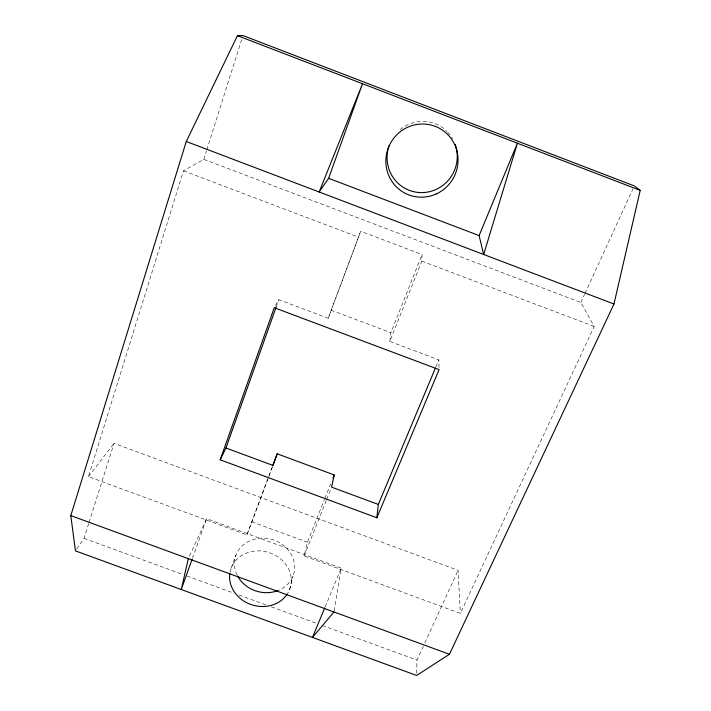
<?xml version="1.0" encoding="UTF-8"?>
<svg xmlns="http://www.w3.org/2000/svg" width="711" height="711" viewBox="0 0 711 711"><rect width="100%" height="100%" fill="white"/><g stroke="black" fill="none" stroke-linecap="round" stroke-linejoin="round"><path stroke-width="0.53" stroke-dasharray="3.56 2.67" d="M416.69 673.255L416.966 660.092L424.36 643.962M439.043 367.454L438.838 359.864L389.77 341.422L421.819 261.133L422.05 254.511L360.69 231.244L328.206 318.279L278.774 299.695L274.766 306.823M389.77 341.422L390.899 332.712L422.05 254.511M334.134 610.873L341.2 568.169L206.643 518.683L188.779 557.646M272.606 466.469L246.921 534.921L88.475 476.663L183.5 170.818L203.799 159.335L580.86 302.468L594.209 326.465L460.337 613.397L304.13 555.958L307.41 542.28L324.483 499.442M289.573 589.65L292.976 576.114M76.672 549.088L84.005 538.36L88.671 523.58M89.008 522.523L114.036 443.344L458.097 570.338L460.337 613.397M203.799 159.335L206.474 150.874M206.812 149.817L241.927 38.723M328.206 318.279L360.69 231.244M276.17 307.01L278.774 299.695M192.459 558.259L206.643 518.683M246.921 534.921L272.562 466.167M231.111 568.231L235.945 555.184M324.883 498.42L330.579 484.138M304.13 555.958L326.269 500.491M326.678 499.46L330.784 489.186M325.158 606.865L341.2 568.169M435.852 366.992L438.838 359.864M424.822 642.948L458.097 570.338M580.86 302.468L584.54 294.434M585.002 293.43L632.897 188.922M88.475 476.663L114.036 443.344M84.005 538.36L182.851 574.497M187.011 576.017L233.839 593.143M239.038 595.045L267.132 605.31M271.291 606.838L316.04 623.192M322.279 625.476L416.966 660.092M251.703 521.767L307.41 542.28M331.068 310.209L390.899 332.712M183.5 170.818L358.628 237.19M421.819 261.133L594.209 326.465M400.089 129.704A35.754 34.955 -65.1 0 1 447.059 131.446M447.77 132.193A35.754 34.955 -65.1 0 1 452.649 138.814M237.127 575.066A30.395 26.974 16.6 0 1 251.845 539.996A30.395 26.974 16.6 0 1 291.768 555.362A30.395 26.974 16.6 0 1 277.681 590.681M230 572.195A31.151 27.507 16.6 0 1 270.9 553.22A31.151 27.507 16.6 0 1 287.164 594.218"/><path stroke-width="1.07" d="M376.866 517.768L439.096 369.613L274.259 307.712L220.161 459.804L376.866 517.768L378.323 504.437L435.425 368.005M272.953 465.136L277.201 453.814L334.232 474.957L331.602 487.133L378.323 504.437M188.326 558.642L181.261 589.508L192.086 559.299M613.966 304.006L640.202 190.388L634.283 185.909L242.922 35.55L237.43 35.674L186.273 141.498L70.798 515.599L75.455 550.883L416.646 675.45L449.45 654.271L613.966 304.006L186.273 141.498M220.161 459.804L225.947 448.01L276.17 307.01M328.615 178.31L362.512 83.72L319.177 191.988L328.615 178.31L479.116 235.59L483.658 254.494L517.421 143.222L479.116 235.59M277.201 453.814L272.997 465.429L225.947 448.01M333.015 478.023L334.232 474.957M324.731 607.887L312.485 637.42L333.948 611.975M70.798 515.599L449.45 654.271M237.43 35.674L640.202 190.388M455.218 144.431A35.754 34.955 -65.1 0 1 422.298 192.601A35.754 34.955 -65.1 0 1 389.033 145.835M277.681 590.681A30.395 26.974 16.6 0 1 237.607 575.999M287.164 594.218A31.151 27.507 16.6 0 1 250.521 604.377A31.151 27.507 16.6 0 1 229.822 573.217M436.207 193.97A36.741 35.959 -64.3 0 0 443.54 130.904A36.741 35.959 -64.3 0 0 386.091 156.918A36.741 35.959 -64.3 0 0 436.207 193.97"/></g></svg>
